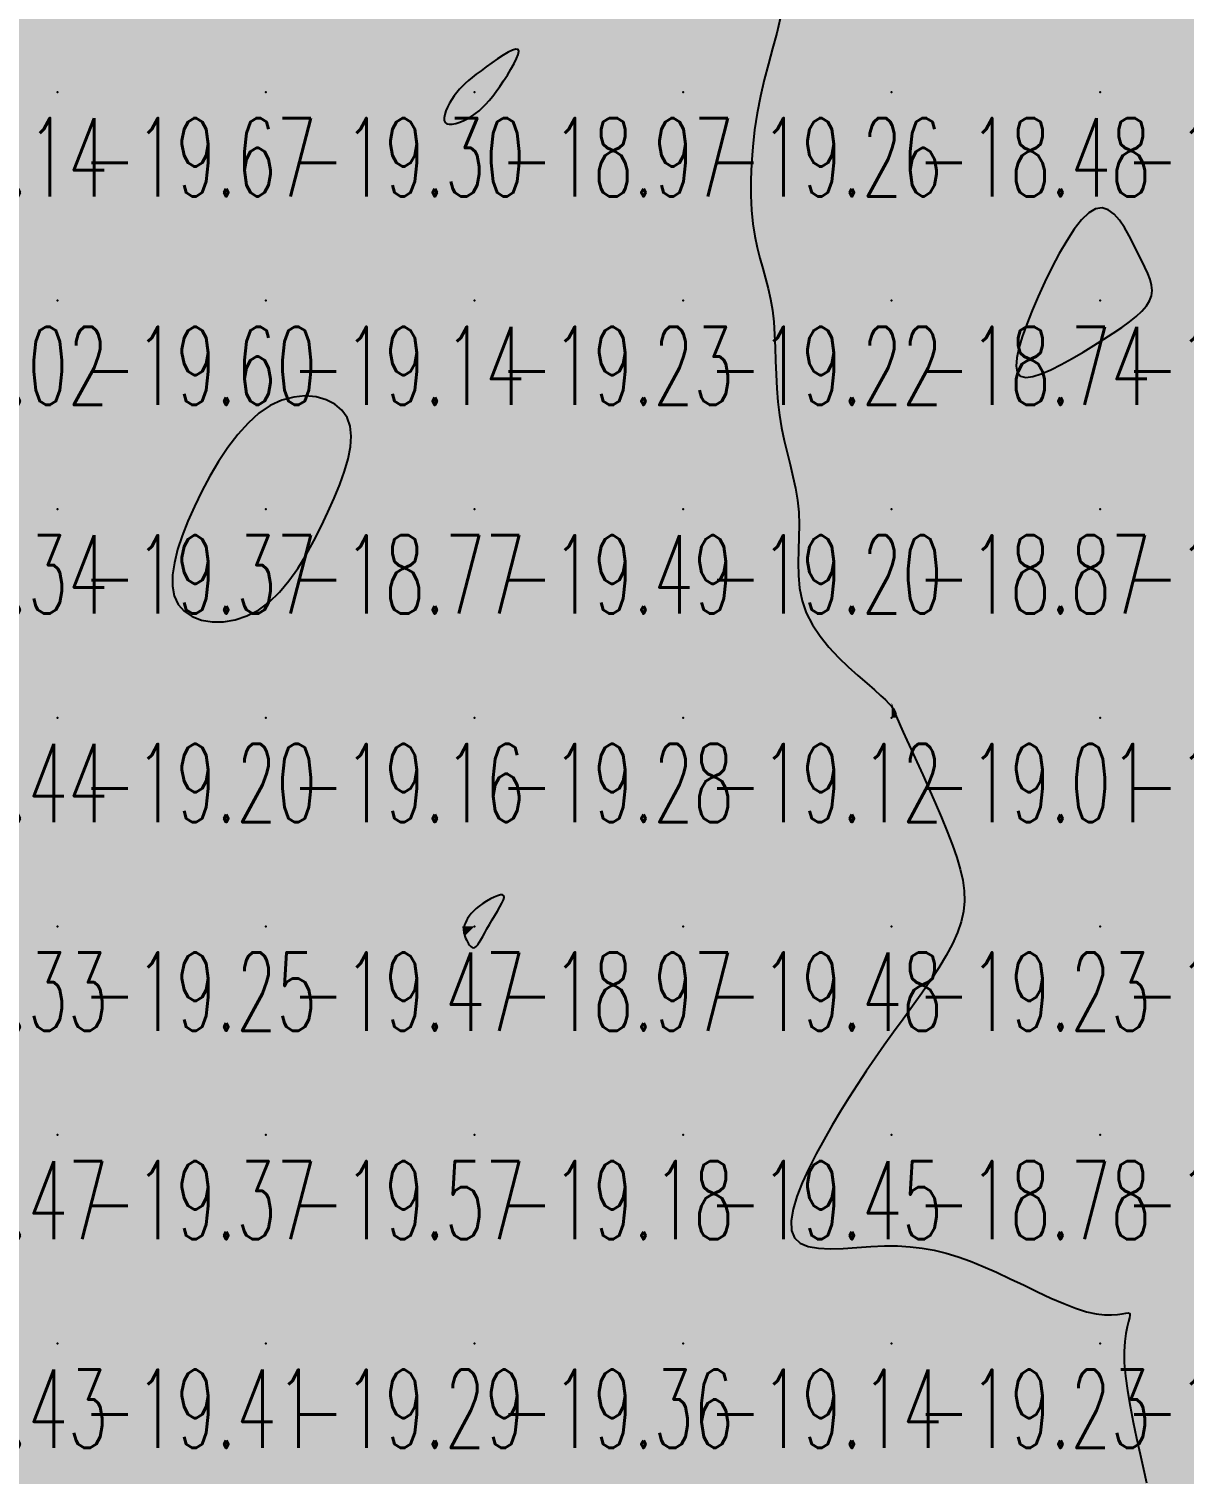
# Model space of a CAD drawing. Header units: millimetres. Extents: x 88261 to 90953, y 390274 to 392322.
# Drawn here: x 89158.9 to 89214.3, y 391821 to 391890.3 of the extents above; entities that cross this region are included whole.
import ezdxf
from ezdxf.enums import TextEntityAlignment as Align

# ---------------------------------------------------------------- set-up
doc = ezdxf.new("R2010")
doc.units = ezdxf.units.MM
doc.header["$LTSCALE"] = 25
for name, color, linetype in [('CN_03_00', 7, 'Continuous'), ('COTEAlt', 7, 'Continuous'), ('TN_COLORIAGE', 7, 'Continuous')]:
    doc.layers.add(name, color=color, linetype=linetype)
doc.styles.add('Simplex 1.0', font='Simplex.shx', dxfattribs={"width": 0.99, "height": 2.5})
doc.styles.get("Standard").update_dxf_attribs({"font": 'times.ttf'})

# ---------------------------------------------------------------- blocks, each defined once
blk = doc.blocks.new('COTE')
at = {"color": 0}
blk.add_point((0, 0), dxfattribs=at)
at = {"layer": 'COTEAlt'}
blk.add_attdef('ALT', text='', height=3.75, dxfattribs=at).set_placement((1.25, -1.25), align=Align.TOP_LEFT)

msp = doc.modelspace()

# ---------------------------------------------------------------- linework, layer by layer
at = {"layer": 'CN_03_00', "elevation": -19, "flags": 128}
msp.add_lwpolyline([(89194.912, 391890.763), (89194.742, 391890.059), (89194.546, 391889.334), (89194.341, 391888.588), (89194.139, 391887.822), (89193.956, 391887.037), (89193.802, 391886.234), (89193.68, 391885.423), (89193.589, 391884.612), (89193.53, 391883.813), (89193.502, 391883.035), (89193.504, 391882.288), (89193.537, 391881.582), (89193.599, 391880.928), (89193.69, 391880.332), (89193.804, 391879.784), (89193.932, 391879.272), (89194.068, 391878.782), (89194.203, 391878.302), (89194.332, 391877.818), (89194.445, 391877.318), (89194.535, 391876.789), (89194.599, 391876.222), (89194.64, 391875.62), (89194.668, 391874.992), (89194.689, 391874.347), (89194.711, 391873.692), (89194.743, 391873.035), (89194.793, 391872.385), (89194.867, 391871.75), (89194.971, 391871.136), (89195.099, 391870.54), (89195.24, 391869.958), (89195.384, 391869.385), (89195.521, 391868.816), (89195.642, 391868.248), (89195.737, 391867.675), (89195.795, 391867.093), (89195.811, 391866.499), (89195.8, 391865.894), (89195.779, 391865.283), (89195.766, 391864.67), (89195.779, 391864.058), (89195.837, 391863.451), (89195.957, 391862.853), (89196.159, 391862.267), (89196.452, 391861.697), (89196.822, 391861.148), (89197.247, 391860.626), (89197.705, 391860.134), (89198.174, 391859.679), (89198.631, 391859.264), (89199.056, 391858.895), (89199.425, 391858.577), (89199.722, 391858.313), (89199.951, 391858.099), (89200.122, 391857.928), (89200.243, 391857.793), (89200.324, 391857.689), (89200.374, 391857.609), (89200.403, 391857.548), (89200.419, 391857.498), (89200.432, 391857.452), (89200.449, 391857.398), (89200.476, 391857.322), (89200.519, 391857.213), (89200.585, 391857.055), (89200.68, 391856.837), (89200.811, 391856.544), (89200.984, 391856.164), (89201.203, 391855.688), (89201.46, 391855.131), (89201.743, 391854.51), (89202.041, 391853.847), (89202.343, 391853.158), (89202.639, 391852.464), (89202.917, 391851.784), (89203.165, 391851.136), (89203.374, 391850.535), (89203.54, 391849.977), (89203.658, 391849.449), (89203.725, 391848.944), (89203.737, 391848.451), (89203.69, 391847.96), (89203.581, 391847.462), (89203.406, 391846.945), (89203.164, 391846.404), (89202.862, 391845.839), (89202.51, 391845.254), (89202.118, 391844.653), (89201.696, 391844.039), (89201.253, 391843.418), (89200.8, 391842.793), (89200.345, 391842.167), (89199.899, 391841.543), (89199.461, 391840.919), (89199.032, 391840.294), (89198.611, 391839.663), (89198.199, 391839.023), (89197.794, 391838.373), (89197.397, 391837.709), (89197.008, 391837.027), (89196.63, 391836.329), (89196.275, 391835.628), (89195.961, 391834.94), (89195.704, 391834.284), (89195.522, 391833.675), (89195.43, 391833.13), (89195.446, 391832.667), (89195.586, 391832.302), (89195.86, 391832.046), (89196.253, 391831.887), (89196.744, 391831.805), (89197.311, 391831.783), (89197.932, 391831.802), (89198.586, 391831.843), (89199.25, 391831.888), (89199.904, 391831.918), (89200.531, 391831.917), (89201.132, 391831.883), (89201.717, 391831.814), (89202.292, 391831.711), (89202.865, 391831.572), (89203.443, 391831.398), (89204.035, 391831.187), (89204.647, 391830.939), (89205.284, 391830.656), (89205.938, 391830.35), (89206.598, 391830.033), (89207.253, 391829.72), (89207.891, 391829.423), (89208.501, 391829.156), (89209.072, 391828.933), (89209.593, 391828.767), (89210.055, 391828.666), (89210.456, 391828.622), (89210.798, 391828.618), (89211.082, 391828.639), (89211.31, 391828.671), (89211.482, 391828.699), (89211.6, 391828.707), (89211.665, 391828.681), (89211.68, 391828.607), (89211.656, 391828.479), (89211.606, 391828.292), (89211.542, 391828.042), (89211.478, 391827.724), (89211.425, 391827.333), (89211.397, 391826.865), (89211.406, 391826.315), (89211.462, 391825.682), (89211.558, 391824.983), (89211.686, 391824.239), (89211.836, 391823.47), (89211.998, 391822.698), (89212.164, 391821.941), (89212.323, 391821.223), (89212.467, 391820.562)], dxfattribs=at)
for points in [[(89178.918, 391885.721), (89179.036, 391885.696), (89179.184, 391885.704), (89179.354, 391885.739), (89179.539, 391885.798), (89179.734, 391885.879), (89179.93, 391885.977), (89180.121, 391886.088), (89180.301, 391886.21), (89180.473, 391886.345), (89180.637, 391886.493), (89180.799, 391886.657), (89180.959, 391886.838), (89181.121, 391887.039), (89181.288, 391887.261), (89181.462, 391887.507), (89181.645, 391887.775), (89181.827, 391888.055), (89181.999, 391888.335), (89182.15, 391888.602), (89182.271, 391888.844), (89182.349, 391889.046), (89182.377, 391889.197), (89182.342, 391889.285), (89182.239, 391889.299), (89182.076, 391889.249), (89181.867, 391889.146), (89181.624, 391889.003), (89181.359, 391888.831), (89181.085, 391888.642), (89180.815, 391888.448), (89180.562, 391888.261), (89180.336, 391888.091), (89180.135, 391887.936), (89179.957, 391887.791), (89179.798, 391887.651), (89179.655, 391887.513), (89179.523, 391887.372), (89179.399, 391887.224), (89179.281, 391887.063), (89179.166, 391886.888), (89179.057, 391886.703), (89178.96, 391886.516), (89178.88, 391886.333), (89178.823, 391886.161), (89178.793, 391886.007), (89178.795, 391885.878), (89178.836, 391885.781), (89178.918, 391885.721)], [(89206.678, 391873.556), (89207.015, 391873.596), (89207.423, 391873.724), (89207.885, 391873.923), (89208.384, 391874.177), (89208.904, 391874.467), (89209.428, 391874.777), (89209.939, 391875.089), (89210.424, 391875.39), (89210.875, 391875.678), (89211.288, 391875.955), (89211.658, 391876.222), (89211.98, 391876.481), (89212.251, 391876.734), (89212.465, 391876.983), (89212.617, 391877.229), (89212.706, 391877.474), (89212.736, 391877.724), (89212.713, 391877.981), (89212.645, 391878.251), (89212.538, 391878.538), (89212.398, 391878.847), (89212.232, 391879.182), (89212.048, 391879.548), (89211.849, 391879.944), (89211.638, 391880.352), (89211.412, 391880.745), (89211.171, 391881.101), (89210.914, 391881.393), (89210.639, 391881.598), (89210.346, 391881.69), (89210.034, 391881.646), (89209.704, 391881.449), (89209.358, 391881.112), (89209.004, 391880.66), (89208.645, 391880.113), (89208.288, 391879.495), (89207.939, 391878.829), (89207.602, 391878.136), (89207.283, 391877.439), (89206.989, 391876.76), (89206.728, 391876.112), (89206.51, 391875.51), (89206.347, 391874.965), (89206.247, 391874.49), (89206.22, 391874.1), (89206.277, 391873.806), (89206.428, 391873.622), (89206.678, 391873.556)], [(89166.325, 391862.345), (89166.704, 391862.093), (89167.156, 391861.922), (89167.663, 391861.837), (89168.208, 391861.84), (89168.772, 391861.934), (89169.338, 391862.122), (89169.887, 391862.408), (89170.406, 391862.791), (89170.893, 391863.261), (89171.348, 391863.803), (89171.775, 391864.403), (89172.174, 391865.047), (89172.547, 391865.719), (89172.896, 391866.407), (89173.222, 391867.096), (89173.525, 391867.772), (89173.795, 391868.429), (89174.023, 391869.061), (89174.198, 391869.661), (89174.308, 391870.225), (89174.342, 391870.745), (89174.291, 391871.216), (89174.143, 391871.633), (89173.892, 391871.988), (89173.549, 391872.276), (89173.131, 391872.49), (89172.652, 391872.623), (89172.13, 391872.668), (89171.579, 391872.618), (89171.016, 391872.468), (89170.457, 391872.209), (89169.915, 391871.839), (89169.394, 391871.37), (89168.896, 391870.819), (89168.424, 391870.2), (89167.979, 391869.531), (89167.562, 391868.827), (89167.177, 391868.103), (89166.824, 391867.377), (89166.508, 391866.662), (89166.235, 391865.968), (89166.015, 391865.302), (89165.858, 391864.672), (89165.772, 391864.087), (89165.767, 391863.554), (89165.852, 391863.081), (89166.037, 391862.675), (89166.325, 391862.345)], [(89181.091, 391847.547), (89181.223, 391847.762), (89181.351, 391847.973), (89181.468, 391848.172), (89181.565, 391848.352), (89181.634, 391848.506), (89181.666, 391848.628), (89181.655, 391848.711), (89181.594, 391848.749), (89181.49, 391848.747), (89181.352, 391848.711), (89181.19, 391848.646), (89181.012, 391848.558), (89180.828, 391848.453), (89180.647, 391848.337), (89180.478, 391848.215), (89180.329, 391848.092), (89180.2, 391847.971), (89180.09, 391847.852), (89179.998, 391847.736), (89179.921, 391847.624), (89179.859, 391847.516), (89179.811, 391847.415), (89179.775, 391847.32), (89179.749, 391847.232), (89179.734, 391847.149), (89179.728, 391847.071), (89179.732, 391846.995), (89179.743, 391846.92), (89179.763, 391846.843), (89179.79, 391846.763), (89179.823, 391846.679), (89179.863, 391846.589), (89179.908, 391846.498), (89179.959, 391846.411), (89180.013, 391846.333), (89180.072, 391846.271), (89180.133, 391846.228), (89180.198, 391846.211), (89180.264, 391846.224), (89180.332, 391846.272), (89180.402, 391846.353), (89180.477, 391846.463), (89180.558, 391846.599), (89180.645, 391846.758), (89180.741, 391846.935), (89180.846, 391847.128), (89180.963, 391847.333), (89181.091, 391847.547)]]:
    msp.add_lwpolyline(points, close=True, dxfattribs=at)
at = {"layer": 'TN_COLORIAGE', "color": 213}
for points in [[(89150.249, 391897.239, -19.589), (89150.249, 391887.239, -19.589), (89160.249, 391897.239, -19.589)], [(89150.249, 391887.239, -19.589), (89160.249, 391887.239, -19.589), (89160.249, 391897.239, -19.589)], [(89160.249, 391897.239, -19.442), (89160.249, 391887.239, -19.442), (89170.249, 391897.239, -19.442)], [(89160.249, 391887.239, -19.442), (89170.249, 391887.239, -19.442), (89170.249, 391897.239, -19.442)], [(89180.249, 391897.239, -19), (89180.249, 391888.056, -19), (89170.249, 391887.239, -19), (89179.265, 391887.239, -19)], [(89170.249, 391897.239, -19.365), (89170.249, 391887.239, -19.365), (89180.249, 391897.239, -19.365)], [(89180.249, 391897.239, -19), (89180.249, 391888.056, -19), (89190.249, 391897.239, -19), (89183.113, 391890.103, -19)], [(89190.249, 391887.239, -19), (89181.353, 391887.239, -19), (89190.249, 391897.239, -19), (89183.113, 391890.103, -19)], [(89190.249, 391887.239, -19), (89196.001, 391892.992, -19), (89190.249, 391897.239, -19), (89193.202, 391897.239, -19)], [(89193.613, 391887.239, -19.261), (89196.001, 391892.992, -19.261), (89190.249, 391887.239, -19.261)], [(89150.249, 391887.239, -19.671), (89150.249, 391877.239, -19.671), (89160.249, 391887.239, -19.671)], [(89150.249, 391877.239, -19.671), (89160.249, 391877.239, -19.671), (89160.249, 391887.239, -19.671)], [(89160.249, 391887.239, -19.298), (89160.249, 391877.239, -19.298), (89170.249, 391887.239, -19.298)], [(89160.249, 391877.239, -19.298), (89170.249, 391877.239, -19.298), (89170.249, 391887.239, -19.298)], [(89170.249, 391887.239, -19), (89179.265, 391887.239, -19), (89170.249, 391877.239, -19), (89178.376, 391885.366, -19)], [(89180.249, 391877.239, -19.261), (89190.249, 391877.239, -19.261), (89190.249, 391887.239, -19.261)], [(89190.249, 391887.239, -19), (89181.353, 391887.239, -19), (89180.249, 391877.239, -19), (89180.249, 391885.981, -19)], [(89190.249, 391887.239, -19), (89193.613, 391887.239, -19), (89190.249, 391877.239, -19), (89193.282, 391880.273, -19)], [(89180.249, 391877.239, -19), (89180.249, 391885.981, -19), (89170.249, 391877.239, -19), (89178.376, 391885.366, -19)], [(89207.032, 391877.239, -19.125), (89210.249, 391883.367, -19.125), (89210.249, 391877.239, -19.125)], [(89212.179, 391879.17, -19.125), (89210.249, 391883.367, -19.125), (89210.249, 391877.239, -19.125)], [(89193.282, 391880.273, -19.225), (89194.854, 391877.239, -19.225), (89190.249, 391877.239, -19.225)], [(89212.179, 391879.17, -19.125), (89213.319, 391877.239, -19.125), (89210.249, 391877.239, -19.125)], [(89150.249, 391877.239, -19.604), (89150.249, 391867.239, -19.604), (89160.249, 391877.239, -19.604)], [(89150.249, 391867.239, -19.604), (89160.249, 391867.239, -19.604), (89160.249, 391877.239, -19.604)], [(89160.249, 391867.239, -19), (89166.455, 391867.239, -19), (89170.249, 391877.239, -19), (89170.249, 391873.433, -19)], [(89160.249, 391877.239, -19.141), (89160.249, 391867.239, -19.141), (89170.249, 391877.239, -19.141)], [(89180.249, 391877.239, -19), (89175.29, 391872.281, -19), (89170.249, 391877.239, -19), (89170.249, 391873.433, -19)], [(89180.249, 391867.239, -19), (89173.448, 391867.239, -19), (89180.249, 391877.239, -19), (89175.29, 391872.281, -19)], [(89180.249, 391877.239, -19.225), (89180.249, 391867.239, -19.225), (89190.249, 391877.239, -19.225)], [(89180.249, 391867.239, -19.225), (89190.249, 391867.239, -19.225), (89190.249, 391877.239, -19.225)], [(89190.249, 391877.239, -19), (89194.854, 391877.239, -19), (89190.249, 391867.239, -19), (89194.515, 391871.506, -19)], [(89207.032, 391877.239, -19.125), (89205.322, 391872.312, -19.125), (89210.249, 391877.239, -19.125)], [(89210.249, 391875.246, -19.125), (89205.322, 391872.312, -19.125), (89210.249, 391877.239, -19.125)], [(89210.249, 391875.246, -19.125), (89213.319, 391877.239, -19.125), (89210.249, 391877.239, -19.125)], [(89194.515, 391871.506, -19.196), (89196.287, 391867.239, -19.196), (89190.249, 391867.239, -19.196)], [(89150.249, 391857.239, -19.375), (89160.249, 391857.239, -19.375), (89160.249, 391867.239, -19.375)], [(89150.249, 391867.239, -19.375), (89150.249, 391857.239, -19.375), (89160.249, 391867.239, -19.375)], [(89160.249, 391867.239, -19), (89166.455, 391867.239, -19), (89160.249, 391857.239, -19), (89164.879, 391861.87, -19)], [(89180.249, 391867.239, -19), (89173.448, 391867.239, -19), (89170.249, 391857.239, -19), (89170.249, 391861.334, -19)], [(89170.249, 391857.239, -19.487), (89180.249, 391857.239, -19.487), (89180.249, 391867.239, -19.487)], [(89180.249, 391857.239, -19.196), (89190.249, 391857.239, -19.196), (89190.249, 391867.239, -19.196)], [(89180.249, 391867.239, -19.196), (89180.249, 391857.239, -19.196), (89190.249, 391867.239, -19.196)], [(89190.249, 391867.239, -19), (89196.287, 391867.239, -19), (89190.249, 391857.239, -19), (89195.104, 391862.095, -19)], [(89160.249, 391857.239, -19), (89164.879, 391861.87, -19), (89170.249, 391857.239, -19), (89170.249, 391861.334, -19)], [(89190.249, 391857.239, -19), (89195.104, 391862.095, -19), (89200.249, 391857.239, -19), (89200.249, 391857.982, -19)], [(89200.45, 391857.441, -19.01), (89200.249, 391857.982, -19.01), (89200.249, 391857.239, -19.01)], [(89150.249, 391847.239, -19.198), (89160.249, 391847.239, -19.198), (89160.249, 391857.239, -19.198)], [(89150.249, 391857.239, -19.198), (89150.249, 391847.239, -19.198), (89160.249, 391857.239, -19.198)], [(89160.249, 391857.239, -19.159), (89160.249, 391847.239, -19.159), (89170.249, 391857.239, -19.159)], [(89160.249, 391847.239, -19.159), (89170.249, 391847.239, -19.159), (89170.249, 391857.239, -19.159)], [(89170.249, 391847.239, -19), (89179.66, 391847.239, -19), (89180.249, 391857.239, -19), (89180.249, 391848.211, -19)], [(89170.249, 391857.239, -19.275), (89170.249, 391847.239, -19.275), (89180.249, 391857.239, -19.275)], [(89180.249, 391857.239, -19), (89180.249, 391848.211, -19), (89190.249, 391857.239, -19), (89182.213, 391849.203, -19)], [(89190.249, 391847.239, -19), (89180.829, 391847.239, -19), (89190.249, 391857.239, -19), (89182.213, 391849.203, -19)], [(89190.249, 391857.239, -19.01), (89190.249, 391847.239, -19.01), (89200.249, 391857.239, -19.01)], [(89190.249, 391847.239, -19.01), (89200.249, 391847.239, -19.01), (89200.249, 391857.239, -19.01)], [(89200.45, 391857.441, -19.01), (89200.465, 391857.239, -19.01), (89200.249, 391857.239, -19.01)], [(89200.249, 391847.239, -19), (89203.594, 391850.585, -19), (89200.249, 391857.239, -19), (89200.465, 391857.239, -19)], [(89203.594, 391850.585, -19.234), (89204.148, 391847.239, -19.234), (89200.249, 391847.239, -19.234)], [(89150.249, 391847.239, -19.255), (89150.249, 391837.239, -19.255), (89160.249, 391847.239, -19.255)], [(89150.249, 391837.239, -19.255), (89160.249, 391837.239, -19.255), (89160.249, 391847.239, -19.255)], [(89160.249, 391837.239, -19.474), (89170.249, 391837.239, -19.474), (89170.249, 391847.239, -19.474)], [(89160.249, 391847.239, -19.474), (89160.249, 391837.239, -19.474), (89170.249, 391847.239, -19.474)], [(89170.249, 391837.239, -19), (89179.758, 391846.748, -19), (89170.249, 391847.239, -19), (89179.66, 391847.239, -19)], [(89180.249, 391837.239, -19.481), (89190.249, 391837.239, -19.481), (89190.249, 391847.239, -19.481)], [(89190.249, 391847.239, -19), (89180.829, 391847.239, -19), (89180.249, 391837.239, -19), (89180.249, 391845.839, -19)], [(89190.249, 391847.239, -19.234), (89190.249, 391837.239, -19.234), (89200.249, 391847.239, -19.234)], [(89190.249, 391837.239, -19), (89196.929, 391837.239, -19), (89200.249, 391847.239, -19), (89200.249, 391842.13, -19)], [(89204.148, 391847.239, -19.234), (89200.249, 391842.13, -19.234), (89200.249, 391847.239, -19.234)], [(89170.249, 391837.239, -19), (89179.758, 391846.748, -19), (89180.249, 391837.239, -19), (89180.249, 391845.839, -19)], [(89150.249, 391827.239, -19.37), (89160.249, 391827.239, -19.37), (89160.249, 391837.239, -19.37)], [(89150.249, 391837.239, -19.37), (89150.249, 391827.239, -19.37), (89160.249, 391837.239, -19.37)], [(89160.249, 391827.239, -19.574), (89170.249, 391827.239, -19.574), (89170.249, 391837.239, -19.574)], [(89160.249, 391837.239, -19.574), (89160.249, 391827.239, -19.574), (89170.249, 391837.239, -19.574)], [(89170.249, 391827.239, -19.182), (89180.249, 391827.239, -19.182), (89180.249, 391837.239, -19.182)], [(89170.249, 391837.239, -19.182), (89170.249, 391827.239, -19.182), (89180.249, 391837.239, -19.182)], [(89180.249, 391827.239, -19.451), (89190.249, 391827.239, -19.451), (89190.249, 391837.239, -19.451)], [(89180.249, 391837.239, -19.451), (89180.249, 391827.239, -19.451), (89190.249, 391837.239, -19.451)], [(89190.249, 391837.239, -19), (89196.929, 391837.239, -19), (89190.249, 391827.239, -19), (89194.084, 391831.075, -19)], [(89200.249, 391827.239, -19), (89200.249, 391832.274, -19), (89190.249, 391827.239, -19), (89194.084, 391831.075, -19)], [(89204.346, 391831.337, -19.227), (89200.249, 391832.274, -19.227), (89200.249, 391827.239, -19.227)], [(89200.249, 391827.239, -19), (89204.346, 391831.337, -19), (89210.249, 391827.239, -19), (89210.249, 391828.014, -19)], [(89210.872, 391827.239, -19.027), (89212.218, 391829.208, -19.027), (89210.249, 391827.239, -19.027)], [(89210.249, 391828.014, -19.027), (89212.218, 391829.208, -19.027), (89210.249, 391827.239, -19.027)], [(89150.249, 391817.239, -19.412), (89160.249, 391817.239, -19.412), (89160.249, 391827.239, -19.412)], [(89150.249, 391827.239, -19.412), (89150.249, 391817.239, -19.412), (89160.249, 391827.239, -19.412)], [(89160.249, 391817.239, -19.285), (89170.249, 391817.239, -19.285), (89170.249, 391827.239, -19.285)], [(89160.249, 391827.239, -19.285), (89160.249, 391817.239, -19.285), (89170.249, 391827.239, -19.285)], [(89170.249, 391827.239, -19.356), (89170.249, 391817.239, -19.356), (89180.249, 391827.239, -19.356)], [(89170.249, 391817.239, -19.356), (89180.249, 391817.239, -19.356), (89180.249, 391827.239, -19.356)], [(89180.249, 391817.239, -19), (89190.153, 391817.239, -19), (89190.249, 391827.239, -19), (89190.249, 391817.5, -19)], [(89180.249, 391827.239, -19.14), (89180.249, 391817.239, -19.14), (89190.249, 391827.239, -19.14)], [(89200.249, 391827.239, -19), (89190.411, 391817.401, -19), (89190.249, 391827.239, -19), (89190.249, 391817.5, -19)], [(89200.249, 391827.239, -19), (89190.411, 391817.401, -19), (89200.249, 391817.239, -19), (89190.433, 391817.239, -19)], [(89200.249, 391817.239, -19.027), (89210.249, 391817.239, -19.027), (89210.249, 391827.239, -19.027)], [(89200.249, 391827.239, -19.027), (89200.249, 391817.239, -19.027), (89210.249, 391827.239, -19.027)], [(89210.249, 391817.239, -19), (89212.732, 391819.723, -19), (89210.249, 391827.239, -19), (89210.872, 391827.239, -19)]]:
    msp.add_solid(points, dxfattribs=at)
at = {"layer": 'TN_COLORIAGE', "color": 203}
for points in [[(89196.001, 391892.992, -18.484), (89193.613, 391887.239, -18.484), (89200.249, 391897.239, -18.484), (89200.249, 391887.239, -18.484)], [(89200.249, 391887.239, -18.719), (89210.249, 391887.239, -18.719), (89210.249, 391897.239, -18.719)], [(89200.249, 391897.239, -18.719), (89200.249, 391887.239, -18.719), (89210.249, 391897.239, -18.719)], [(89210.249, 391887.239, -18.812), (89220.249, 391887.239, -18.812), (89220.249, 391897.239, -18.812)], [(89210.249, 391897.239, -18.812), (89210.249, 391887.239, -18.812), (89220.249, 391897.239, -18.812)], [(89183.113, 391890.103, -18.968), (89181.353, 391887.239, -18.968), (89180.249, 391887.239, -18.968)], [(89183.113, 391890.103, -18.968), (89180.249, 391888.056, -18.968), (89180.249, 391887.239, -18.968)], [(89179.265, 391887.239, -18.968), (89180.249, 391888.056, -18.968), (89180.249, 391887.239, -18.968)], [(89178.376, 391885.366, -18.968), (89180.249, 391885.981, -18.968), (89180.249, 391887.239, -18.968)], [(89178.376, 391885.366, -18.968), (89179.265, 391887.239, -18.968), (89180.249, 391887.239, -18.968)], [(89180.249, 391885.981, -18.968), (89181.353, 391887.239, -18.968), (89180.249, 391887.239, -18.968)], [(89194.854, 391877.239, -18.484), (89193.282, 391880.273, -18.484), (89200.249, 391877.239, -18.484), (89200.249, 391887.239, -18.484)], [(89193.282, 391880.273, -18.484), (89193.613, 391887.239, -18.484), (89200.249, 391887.239, -18.484)], [(89210.249, 391883.367, -18.737), (89207.032, 391877.239, -18.737), (89210.249, 391887.239, -18.737), (89200.249, 391877.239, -18.737)], [(89200.249, 391887.239, -18.921), (89200.249, 391877.239, -18.921), (89210.249, 391887.239, -18.921)], [(89210.249, 391883.367, -18.478), (89212.179, 391879.17, -18.478), (89210.249, 391887.239, -18.478), (89220.249, 391887.239, -18.478)], [(89213.319, 391877.239, -18.478), (89212.179, 391879.17, -18.478), (89220.249, 391877.239, -18.478), (89220.249, 391887.239, -18.478)], [(89196.287, 391867.239, -18.737), (89194.515, 391871.506, -18.737), (89200.249, 391867.239, -18.737), (89200.249, 391877.239, -18.737)], [(89194.515, 391871.506, -18.737), (89194.854, 391877.239, -18.737), (89200.249, 391877.239, -18.737)], [(89205.322, 391872.312, -18.737), (89207.032, 391877.239, -18.737), (89200.249, 391867.239, -18.737), (89200.249, 391877.239, -18.737)], [(89213.319, 391877.239, -18.499), (89210.249, 391875.246, -18.499), (89220.249, 391877.239, -18.499), (89210.249, 391867.239, -18.499)], [(89210.249, 391867.239, -18.718), (89220.249, 391867.239, -18.718), (89220.249, 391877.239, -18.718)], [(89205.322, 391872.312, -18.499), (89210.249, 391875.246, -18.499), (89200.249, 391867.239, -18.499), (89210.249, 391867.239, -18.499)], [(89170.249, 391873.433, -18.771), (89166.455, 391867.239, -18.771), (89170.249, 391867.239, -18.771)], [(89170.249, 391873.433, -18.771), (89175.29, 391872.281, -18.771), (89170.249, 391867.239, -18.771)], [(89175.29, 391872.281, -18.771), (89173.448, 391867.239, -18.771), (89170.249, 391867.239, -18.771)], [(89170.249, 391861.334, -18.771), (89164.879, 391861.87, -18.771), (89170.249, 391867.239, -18.771)], [(89164.879, 391861.87, -18.771), (89166.455, 391867.239, -18.771), (89170.249, 391867.239, -18.771)], [(89170.249, 391861.334, -18.771), (89173.448, 391867.239, -18.771), (89170.249, 391867.239, -18.771)], [(89195.104, 391862.095, -18.872), (89196.287, 391867.239, -18.872), (89200.249, 391867.239, -18.872)], [(89200.249, 391857.982, -18.872), (89195.104, 391862.095, -18.872), (89200.249, 391867.239, -18.872)], [(89200.249, 391857.982, -18.499), (89200.45, 391857.441, -18.499), (89200.249, 391867.239, -18.499), (89210.249, 391867.239, -18.499)], [(89200.465, 391857.239, -18.499), (89200.45, 391857.441, -18.499), (89210.249, 391857.239, -18.499), (89210.249, 391867.239, -18.499)], [(89210.249, 391867.239, -18.61), (89210.249, 391857.239, -18.61), (89220.249, 391867.239, -18.61)], [(89210.249, 391857.239, -18.61), (89220.249, 391857.239, -18.61), (89220.249, 391867.239, -18.61)], [(89200.465, 391857.239, -18.534), (89203.594, 391850.585, -18.534), (89210.249, 391857.239, -18.534)], [(89204.148, 391847.239, -18.534), (89203.594, 391850.585, -18.534), (89210.249, 391847.239, -18.534), (89210.249, 391857.239, -18.534)], [(89210.249, 391847.239, -18.538), (89220.249, 391847.239, -18.538), (89220.249, 391857.239, -18.538)], [(89210.249, 391857.239, -18.538), (89210.249, 391847.239, -18.538), (89220.249, 391857.239, -18.538)], [(89182.213, 391849.203, -18.97), (89180.829, 391847.239, -18.97), (89180.249, 391847.239, -18.97)], [(89182.213, 391849.203, -18.97), (89180.249, 391848.211, -18.97), (89180.249, 391847.239, -18.97)], [(89180.249, 391848.211, -18.97), (89179.66, 391847.239, -18.97), (89180.249, 391847.239, -18.97)], [(89179.66, 391847.239, -18.97), (89179.758, 391846.748, -18.97), (89180.249, 391847.239, -18.97)], [(89180.249, 391845.839, -18.97), (89179.758, 391846.748, -18.97), (89180.249, 391847.239, -18.97)], [(89180.249, 391845.839, -18.97), (89180.829, 391847.239, -18.97), (89180.249, 391847.239, -18.97)], [(89200.249, 391837.239, -18.633), (89210.249, 391837.239, -18.633), (89210.249, 391847.239, -18.633)], [(89200.249, 391842.13, -18.633), (89204.148, 391847.239, -18.633), (89200.249, 391837.239, -18.633), (89210.249, 391847.239, -18.633)], [(89210.249, 391837.239, -18.889), (89220.249, 391837.239, -18.889), (89220.249, 391847.239, -18.889)], [(89210.249, 391847.239, -18.889), (89210.249, 391837.239, -18.889), (89220.249, 391847.239, -18.889)], [(89200.249, 391842.13, -18.776), (89196.929, 391837.239, -18.776), (89200.249, 391837.239, -18.776)], [(89194.084, 391831.075, -18.776), (89200.249, 391832.274, -18.776), (89200.249, 391837.239, -18.776)], [(89194.084, 391831.075, -18.776), (89196.929, 391837.239, -18.776), (89200.249, 391837.239, -18.776)], [(89200.249, 391832.274, -18.672), (89204.346, 391831.337, -18.672), (89200.249, 391837.239, -18.672), (89210.249, 391837.239, -18.672)], [(89210.249, 391828.014, -18.672), (89204.346, 391831.337, -18.672), (89210.249, 391837.239, -18.672)], [(89212.218, 391829.208, -18.672), (89210.249, 391828.014, -18.672), (89220.249, 391837.239, -18.672), (89210.249, 391837.239, -18.672)], [(89212.218, 391829.208, -18.586), (89210.872, 391827.239, -18.586), (89220.249, 391837.239, -18.586), (89220.249, 391827.239, -18.586)], [(89210.872, 391827.239, -18.586), (89212.732, 391819.723, -18.586), (89220.249, 391827.239, -18.586)], [(89213, 391817.239, -18.586), (89212.732, 391819.723, -18.586), (89220.249, 391817.239, -18.586), (89220.249, 391827.239, -18.586)]]:
    msp.add_solid(points, dxfattribs=at)

# ---------------------------------------------------------------- block references
at = {"layer": 'COTEAlt'}
ref = msp.add_blockref('COTE', (89150.249, 391887.239), dxfattribs=at)
ref.add_attrib('ALT', '-19.14', dxfattribs={"height": 3.75, "style": 'Simplex 1.0', "width": 0.6}).set_placement((89151.499, 391885.989), align=Align.TOP_LEFT)
ref = msp.add_blockref('COTE', (89160.249, 391887.239), dxfattribs=at)
ref.add_attrib('ALT', '-19.67', dxfattribs={"height": 3.75, "style": 'Simplex 1.0', "width": 0.6}).set_placement((89161.499, 391885.989), align=Align.TOP_LEFT)
ref = msp.add_blockref('COTE', (89170.249, 391887.239), dxfattribs=at)
ref.add_attrib('ALT', '-19.30', dxfattribs={"height": 3.75, "style": 'Simplex 1.0', "width": 0.6}).set_placement((89171.499, 391885.989), align=Align.TOP_LEFT)
ref = msp.add_blockref('COTE', (89180.249, 391887.239), dxfattribs=at)
ref.add_attrib('ALT', '-18.97', dxfattribs={"height": 3.75, "style": 'Simplex 1.0', "width": 0.6}).set_placement((89181.499, 391885.989), align=Align.TOP_LEFT)
ref = msp.add_blockref('COTE', (89190.249, 391887.239), dxfattribs=at)
ref.add_attrib('ALT', '-19.26', dxfattribs={"height": 3.75, "style": 'Simplex 1.0', "width": 0.6}).set_placement((89191.499, 391885.989), align=Align.TOP_LEFT)
ref = msp.add_blockref('COTE', (89200.249, 391887.239), dxfattribs=at)
ref.add_attrib('ALT', '-18.48', dxfattribs={"height": 3.75, "style": 'Simplex 1.0', "width": 0.6}).set_placement((89201.499, 391885.989), align=Align.TOP_LEFT)
ref = msp.add_blockref('COTE', (89210.249, 391887.239), dxfattribs=at)
ref.add_attrib('ALT', '-18.92', dxfattribs={"height": 3.75, "style": 'Simplex 1.0', "width": 0.6}).set_placement((89211.499, 391885.989), align=Align.TOP_LEFT)
ref = msp.add_blockref('COTE', (89150.249, 391877.239), dxfattribs=at)
ref.add_attrib('ALT', '-19.02', dxfattribs={"height": 3.75, "style": 'Simplex 1.0', "width": 0.6}).set_placement((89151.499, 391875.989), align=Align.TOP_LEFT)
ref = msp.add_blockref('COTE', (89160.249, 391877.239), dxfattribs=at)
ref.add_attrib('ALT', '-19.60', dxfattribs={"height": 3.75, "style": 'Simplex 1.0', "width": 0.6}).set_placement((89161.499, 391875.989), align=Align.TOP_LEFT)
ref = msp.add_blockref('COTE', (89170.249, 391877.239), dxfattribs=at)
ref.add_attrib('ALT', '-19.14', dxfattribs={"height": 3.75, "style": 'Simplex 1.0', "width": 0.6}).set_placement((89171.499, 391875.989), align=Align.TOP_LEFT)
ref = msp.add_blockref('COTE', (89180.249, 391877.239), dxfattribs=at)
ref.add_attrib('ALT', '-19.23', dxfattribs={"height": 3.75, "style": 'Simplex 1.0', "width": 0.6}).set_placement((89181.499, 391875.989), align=Align.TOP_LEFT)
ref = msp.add_blockref('COTE', (89190.249, 391877.239), dxfattribs=at)
ref.add_attrib('ALT', '-19.22', dxfattribs={"height": 3.75, "style": 'Simplex 1.0', "width": 0.6}).set_placement((89191.499, 391875.989), align=Align.TOP_LEFT)
ref = msp.add_blockref('COTE', (89200.249, 391877.239), dxfattribs=at)
ref.add_attrib('ALT', '-18.74', dxfattribs={"height": 3.75, "style": 'Simplex 1.0', "width": 0.6}).set_placement((89201.499, 391875.989), align=Align.TOP_LEFT)
ref = msp.add_blockref('COTE', (89210.249, 391877.239), dxfattribs=at)
ref.add_attrib('ALT', '-19.12', dxfattribs={"height": 3.75, "style": 'Simplex 1.0', "width": 0.6}).set_placement((89211.499, 391875.989), align=Align.TOP_LEFT)
ref = msp.add_blockref('COTE', (89150.249, 391867.239), dxfattribs=at)
ref.add_attrib('ALT', '-19.34', dxfattribs={"height": 3.75, "style": 'Simplex 1.0', "width": 0.6}).set_placement((89151.499, 391865.989), align=Align.TOP_LEFT)
ref = msp.add_blockref('COTE', (89160.249, 391867.239), dxfattribs=at)
ref.add_attrib('ALT', '-19.37', dxfattribs={"height": 3.75, "style": 'Simplex 1.0', "width": 0.6}).set_placement((89161.499, 391865.989), align=Align.TOP_LEFT)
ref = msp.add_blockref('COTE', (89170.249, 391867.239), dxfattribs=at)
ref.add_attrib('ALT', '-18.77', dxfattribs={"height": 3.75, "style": 'Simplex 1.0', "width": 0.6}).set_placement((89171.499, 391865.989), align=Align.TOP_LEFT)
ref = msp.add_blockref('COTE', (89180.249, 391867.239), dxfattribs=at)
ref.add_attrib('ALT', '-19.49', dxfattribs={"height": 3.75, "style": 'Simplex 1.0', "width": 0.6}).set_placement((89181.499, 391865.989), align=Align.TOP_LEFT)
ref = msp.add_blockref('COTE', (89190.249, 391867.239), dxfattribs=at)
ref.add_attrib('ALT', '-19.20', dxfattribs={"height": 3.75, "style": 'Simplex 1.0', "width": 0.6}).set_placement((89191.499, 391865.989), align=Align.TOP_LEFT)
ref = msp.add_blockref('COTE', (89200.249, 391867.239), dxfattribs=at)
ref.add_attrib('ALT', '-18.87', dxfattribs={"height": 3.75, "style": 'Simplex 1.0', "width": 0.6}).set_placement((89201.499, 391865.989), align=Align.TOP_LEFT)
ref = msp.add_blockref('COTE', (89210.249, 391867.239), dxfattribs=at)
ref.add_attrib('ALT', '-18.50', dxfattribs={"height": 3.75, "style": 'Simplex 1.0', "width": 0.6}).set_placement((89211.499, 391865.989), align=Align.TOP_LEFT)
ref = msp.add_blockref('COTE', (89150.249, 391857.239), dxfattribs=at)
ref.add_attrib('ALT', '-19.44', dxfattribs={"height": 3.75, "style": 'Simplex 1.0', "width": 0.6}).set_placement((89151.499, 391855.989), align=Align.TOP_LEFT)
ref = msp.add_blockref('COTE', (89160.249, 391857.239), dxfattribs=at)
ref.add_attrib('ALT', '-19.20', dxfattribs={"height": 3.75, "style": 'Simplex 1.0', "width": 0.6}).set_placement((89161.499, 391855.989), align=Align.TOP_LEFT)
ref = msp.add_blockref('COTE', (89170.249, 391857.239), dxfattribs=at)
ref.add_attrib('ALT', '-19.16', dxfattribs={"height": 3.75, "style": 'Simplex 1.0', "width": 0.6}).set_placement((89171.499, 391855.989), align=Align.TOP_LEFT)
ref = msp.add_blockref('COTE', (89180.249, 391857.239), dxfattribs=at)
ref.add_attrib('ALT', '-19.28', dxfattribs={"height": 3.75, "style": 'Simplex 1.0', "width": 0.6}).set_placement((89181.499, 391855.989), align=Align.TOP_LEFT)
ref = msp.add_blockref('COTE', (89190.249, 391857.239), dxfattribs=at)
ref.add_attrib('ALT', '-19.12', dxfattribs={"height": 3.75, "style": 'Simplex 1.0', "width": 0.6}).set_placement((89191.499, 391855.989), align=Align.TOP_LEFT)
ref = msp.add_blockref('COTE', (89200.249, 391857.239), dxfattribs=at)
ref.add_attrib('ALT', '-19.01', dxfattribs={"height": 3.75, "style": 'Simplex 1.0', "width": 0.6}).set_placement((89201.499, 391855.989), align=Align.TOP_LEFT)
ref = msp.add_blockref('COTE', (89210.249, 391857.239), dxfattribs=at)
ref.add_attrib('ALT', '-18.53', dxfattribs={"height": 3.75, "style": 'Simplex 1.0', "width": 0.6}).set_placement((89211.499, 391855.989), align=Align.TOP_LEFT)
ref = msp.add_blockref('COTE', (89150.249, 391847.239), dxfattribs=at)
ref.add_attrib('ALT', '-19.33', dxfattribs={"height": 3.75, "style": 'Simplex 1.0', "width": 0.6}).set_placement((89151.499, 391845.989), align=Align.TOP_LEFT)
ref = msp.add_blockref('COTE', (89160.249, 391847.239), dxfattribs=at)
ref.add_attrib('ALT', '-19.25', dxfattribs={"height": 3.75, "style": 'Simplex 1.0', "width": 0.6}).set_placement((89161.499, 391845.989), align=Align.TOP_LEFT)
ref = msp.add_blockref('COTE', (89170.249, 391847.239), dxfattribs=at)
ref.add_attrib('ALT', '-19.47', dxfattribs={"height": 3.75, "style": 'Simplex 1.0', "width": 0.6}).set_placement((89171.499, 391845.989), align=Align.TOP_LEFT)
ref = msp.add_blockref('COTE', (89180.249, 391847.239), dxfattribs=at)
ref.add_attrib('ALT', '-18.97', dxfattribs={"height": 3.75, "style": 'Simplex 1.0', "width": 0.6}).set_placement((89181.499, 391845.989), align=Align.TOP_LEFT)
ref = msp.add_blockref('COTE', (89190.249, 391847.239), dxfattribs=at)
ref.add_attrib('ALT', '-19.48', dxfattribs={"height": 3.75, "style": 'Simplex 1.0', "width": 0.6}).set_placement((89191.499, 391845.989), align=Align.TOP_LEFT)
ref = msp.add_blockref('COTE', (89200.249, 391847.239), dxfattribs=at)
ref.add_attrib('ALT', '-19.23', dxfattribs={"height": 3.75, "style": 'Simplex 1.0', "width": 0.6}).set_placement((89201.499, 391845.989), align=Align.TOP_LEFT)
ref = msp.add_blockref('COTE', (89210.249, 391847.239), dxfattribs=at)
ref.add_attrib('ALT', '-18.63', dxfattribs={"height": 3.75, "style": 'Simplex 1.0', "width": 0.6}).set_placement((89211.499, 391845.989), align=Align.TOP_LEFT)
ref = msp.add_blockref('COTE', (89150.249, 391837.239), dxfattribs=at)
ref.add_attrib('ALT', '-19.47', dxfattribs={"height": 3.75, "style": 'Simplex 1.0', "width": 0.6}).set_placement((89151.499, 391835.989), align=Align.TOP_LEFT)
ref = msp.add_blockref('COTE', (89160.249, 391837.239), dxfattribs=at)
ref.add_attrib('ALT', '-19.37', dxfattribs={"height": 3.75, "style": 'Simplex 1.0', "width": 0.6}).set_placement((89161.499, 391835.989), align=Align.TOP_LEFT)
ref = msp.add_blockref('COTE', (89170.249, 391837.239), dxfattribs=at)
ref.add_attrib('ALT', '-19.57', dxfattribs={"height": 3.75, "style": 'Simplex 1.0', "width": 0.6}).set_placement((89171.499, 391835.989), align=Align.TOP_LEFT)
ref = msp.add_blockref('COTE', (89180.249, 391837.239), dxfattribs=at)
ref.add_attrib('ALT', '-19.18', dxfattribs={"height": 3.75, "style": 'Simplex 1.0', "width": 0.6}).set_placement((89181.499, 391835.989), align=Align.TOP_LEFT)
ref = msp.add_blockref('COTE', (89190.249, 391837.239), dxfattribs=at)
ref.add_attrib('ALT', '-19.45', dxfattribs={"height": 3.75, "style": 'Simplex 1.0', "width": 0.6}).set_placement((89191.499, 391835.989), align=Align.TOP_LEFT)
ref = msp.add_blockref('COTE', (89200.249, 391837.239), dxfattribs=at)
ref.add_attrib('ALT', '-18.78', dxfattribs={"height": 3.75, "style": 'Simplex 1.0', "width": 0.6}).set_placement((89201.499, 391835.989), align=Align.TOP_LEFT)
ref = msp.add_blockref('COTE', (89210.249, 391837.239), dxfattribs=at)
ref.add_attrib('ALT', '-18.67', dxfattribs={"height": 3.75, "style": 'Simplex 1.0', "width": 0.6}).set_placement((89211.499, 391835.989), align=Align.TOP_LEFT)
ref = msp.add_blockref('COTE', (89150.249, 391827.239), dxfattribs=at)
ref.add_attrib('ALT', '-19.43', dxfattribs={"height": 3.75, "style": 'Simplex 1.0', "width": 0.6}).set_placement((89151.499, 391825.989), align=Align.TOP_LEFT)
ref = msp.add_blockref('COTE', (89160.249, 391827.239), dxfattribs=at)
ref.add_attrib('ALT', '-19.41', dxfattribs={"height": 3.75, "style": 'Simplex 1.0', "width": 0.6}).set_placement((89161.499, 391825.989), align=Align.TOP_LEFT)
ref = msp.add_blockref('COTE', (89170.249, 391827.239), dxfattribs=at)
ref.add_attrib('ALT', '-19.29', dxfattribs={"height": 3.75, "style": 'Simplex 1.0', "width": 0.6}).set_placement((89171.499, 391825.989), align=Align.TOP_LEFT)
ref = msp.add_blockref('COTE', (89180.249, 391827.239), dxfattribs=at)
ref.add_attrib('ALT', '-19.36', dxfattribs={"height": 3.75, "style": 'Simplex 1.0', "width": 0.6}).set_placement((89181.499, 391825.989), align=Align.TOP_LEFT)
ref = msp.add_blockref('COTE', (89190.249, 391827.239), dxfattribs=at)
ref.add_attrib('ALT', '-19.14', dxfattribs={"height": 3.75, "style": 'Simplex 1.0', "width": 0.6}).set_placement((89191.499, 391825.989), align=Align.TOP_LEFT)
ref = msp.add_blockref('COTE', (89200.249, 391827.239), dxfattribs=at)
ref.add_attrib('ALT', '-19.23', dxfattribs={"height": 3.75, "style": 'Simplex 1.0', "width": 0.6}).set_placement((89201.499, 391825.989), align=Align.TOP_LEFT)
ref = msp.add_blockref('COTE', (89210.249, 391827.239), dxfattribs=at)
ref.add_attrib('ALT', '-19.03', dxfattribs={"height": 3.75, "style": 'Simplex 1.0', "width": 0.6}).set_placement((89211.499, 391825.989), align=Align.TOP_LEFT)

doc.saveas('drawing.dxf')
